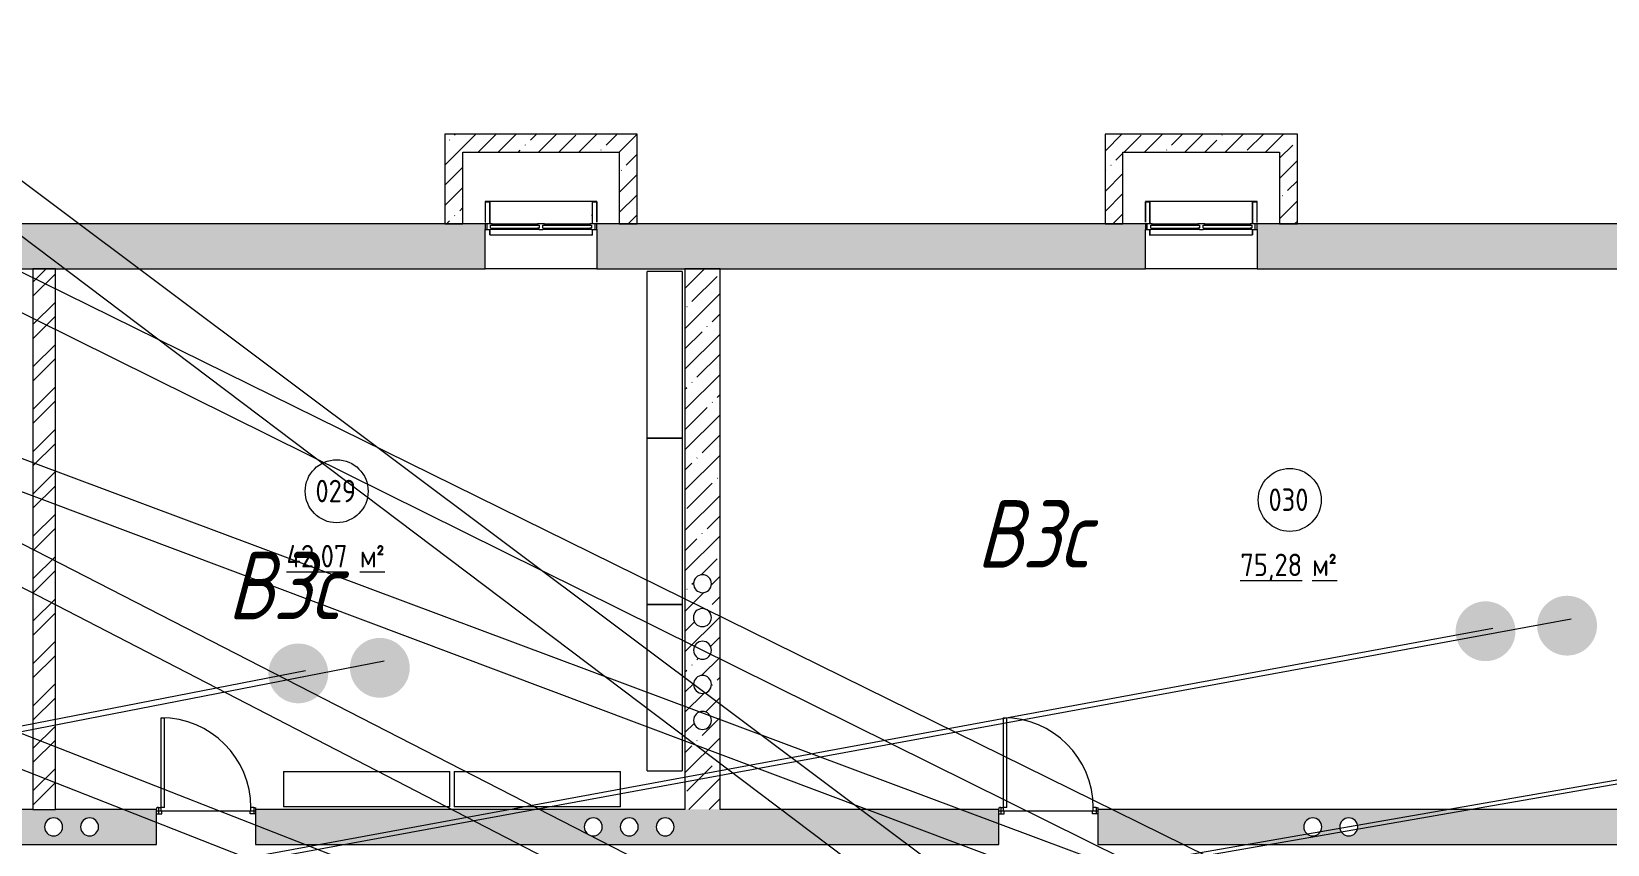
# Model space of a CAD drawing. Header units: millimetres. Extents: x -515342 to 330399, y -224905 to 507333.
# Drawn here: x -304673 to -287152, y -176269 to -167229 of the extents above; entities that cross this region are included whole.
import ezdxf

# ---------------------------------------------------------------- set-up
doc = ezdxf.new("R2010")
doc.units = ezdxf.units.MM
doc.linetypes.add('ASVP_Невидимые', pattern=[5, 3, -2])
doc.layers.get('0').update_dxf_attribs({"lineweight": 0})
for name, color, linetype, lineweight in [('_ Окна', 7, 'Continuous', 0), ('Витраж', 7, 'Continuous', 0), ('Двери', 7, 'Continuous', 0), ('Марки помещений', 7, 'Continuous', 0), ('Мебель', 7, 'Continuous', 0), ('Окна', 7, 'Continuous', 0), ('Перекрытие', 7, 'Continuous', 0), ('Стены внутренние', 7, 'Continuous', 0), ('Стены несущие', 7, 'Continuous', 0), ('Стены перегородки', 7, 'Continuous', 0), ('Стены штриховка', 7, 'Continuous', 0), ('экспертиза ДУ', 1, 'Continuous', 0), ('экспертиза категории', 1, 'Continuous', 0)]:
    doc.layers.add(name, color=color, linetype=linetype, lineweight=lineweight)
doc.styles.add('GOST Common_1', font='', dxfattribs={"width": 0.9, "height": 250})
doc.styles.add('GOST Common_2', font='', dxfattribs={"width": 0.9, "height": 250})
doc.styles.add('mytext', font='isocpeur.ttf', dxfattribs={"width": 0.8, "oblique": 14.999978})
doc.styles.get('GOST Common_1').set_extended_font_data('GOST Common')
doc.styles.get('GOST Common_2').set_extended_font_data('GOST Common')
pattern_1 = [(45, (-373662.94, -185274.45), (-224.5064, 224.5064), []), (45, (-373438.43, -185274.45), (-224.5064, 224.5064), [396.875, -79.375, 3.353, -76.022])]

# ---------------------------------------------------------------- blocks, each defined once
blk = doc.blocks.new('Окно_ПВХ_2Створки - АР_Окно_ОП_1200_h_х1300_2ст-10166593-О_АР_П_-1_-3_000_План -1 этажа')
at = {"layer": '_ Окна'}
for p, q in [((-544, 250), (-620, 250)), ((-620, 250), (-620, 190)), ((-620, 190), (-562, 190)), ((-600, 190), (-600, 250)), ((-562, 204), (-562, 236)), ((-562, 236), (-544, 236)), ((-562, 204), (-20, 204)), ((-562, 204), (-544, 204)), ((-544, 190), (-562, 190)), ((-544, 236), (-544, 250)), ((-544, 236), (-38, 236)), ((-544, 204), (-544, 190)), ((38, 250), (-38, 250)), ((-38, 250), (-38, 236)), ((-38, 236), (-20, 236)), ((-38, 204), (-38, 190)), ((-20, 204), (-38, 204)), ((-20, 190), (-38, 190)), ((-20, 236), (-20, 204)), ((-20, 190), (20, 190)), ((20, 204), (20, 236)), ((20, 236), (38, 236)), ((20, 204), (562, 204)), ((20, 204), (38, 204)), ((38, 190), (20, 190)), ((38, 236), (38, 250)), ((38, 236), (544, 236)), ((38, 204), (38, 190)), ((544, 250), (544, 236)), ((620, 250), (544, 250)), ((544, 236), (562, 236)), ((544, 204), (544, 190)), ((562, 204), (544, 204)), ((562, 190), (544, 190)), ((562, 236), (562, 204)), ((562, 190), (620, 190)), ((600, 190), (600, 250)), ((620, 190), (620, 250))]:
    blk.add_line(p, q, dxfattribs=at)
at = {"layer": 'Окна'}
for p, q in [((-544, 250), (-38, 250)), ((-38, 190), (-544, 190)), ((38, 250), (544, 250)), ((544, 190), (38, 190))]:
    blk.add_line(p, q, dxfattribs=at)
blk = doc.blocks.new('Прямоугольный импост - АР_Откос_Металлический_50х370 Серый Левый-10167312-О_АР_П_-1_-3_000_План -1 этажа')
at = {"layer": 'Витраж'}
for p, q in [((18798, 2596), (17658, 2596)), ((17658, 2226), (18798, 2226))]:
    blk.add_line(p, q, dxfattribs=at)
blk = doc.blocks.new('Прямоугольный импост - АР_Откос_Металлический_50х330 Серый Правый-V23-О_АР_П_-1_-3_000_План -1 этажа')
at = {"layer": 'Витраж'}
h = blk.add_hatch(dxfattribs=at)
h.set_pattern_fill('FP_34', color=256, style=0, pattern_type=2)
h.set_pattern_definition([(315, (-75274.9, 16114), (106.06602, 106.06602), [])])
h.paths.add_polyline_path([(-50, 330), (-49, 330), (-50, 269)])
h.paths.add_polyline_path([(-50, 209), (-49, 209), (-49, -39), (-1, -39), (0, -40), (-50, -40)])
at = {"layer": 'Витраж', "lineweight": 18}
for p, q in [((-50, 269), (-50, 330)), ((-50, 330), (-49, 330)), ((-50, -40), (-50, 209)), ((-49, 330), (-49, 269)), ((-49, 209), (-49, -39)), ((-1, -39), (-1, 190)), ((-1, 190), (0, 190)), ((0, 190), (0, -40)), ((0, -40), (-50, -40)), ((-49, -39), (-1, -39))]:
    blk.add_line(p, q, dxfattribs=at)
blk = doc.blocks.new('Прямоугольный импост - АР_Откос_Металлический_50х370 Серый Левый-V24-О_АР_П_-1_-3_000_План -1 этажа')
at = {"layer": 'Витраж'}
h = blk.add_hatch(dxfattribs=at)
h.set_pattern_fill('FP_35', color=256, style=0, pattern_type=2)
h.set_pattern_definition([(225, (74034.9, 16114), (106.06602, -106.06602), [])])
h.paths.add_polyline_path([(-49, 330), (-50, 330), (-49, 269)])
h.paths.add_polyline_path([(-50, 209), (-50, -40), (0, -40), (-1, -39), (-49, -39), (-50, 209)])
at = {"layer": 'Витраж', "lineweight": 18}
for p, q in [((-50, 330), (-50, 269)), ((-49, 330), (-50, 330)), ((-50, 209), (-50, -40)), ((-49, 269), (-49, 330)), ((-49, -39), (-49, 209)), ((0, 190), (-1, 190)), ((-1, 190), (-1, -39)), ((0, -40), (0, 190)), ((-50, -40), (0, -40)), ((-1, -39), (-49, -39))]:
    blk.add_line(p, q, dxfattribs=at)
blk = doc.blocks.new('Прямоугольный импост - АР_Откос_Металлический_50х330 Серый Правый-V25-О_АР_П_-1_-3_000_План -1 этажа')
at = {"layer": 'Витраж'}
h = blk.add_hatch(dxfattribs=at)
h.set_pattern_fill('FP_36', color=256, style=0, pattern_type=2)
h.set_pattern_definition([(315, (-82614.9, 16114), (106.06602, 106.06602), [])])
h.paths.add_polyline_path([(-50, 330), (-49, 330), (-50, 269)])
h.paths.add_polyline_path([(-50, 209), (-49, 209), (-49, -39), (-1, -39), (0, -40), (-50, -40)])
at = {"layer": 'Витраж', "lineweight": 18}
for p, q in [((-50, 269), (-50, 330)), ((-50, 330), (-49, 330)), ((-50, -40), (-50, 209)), ((-49, 330), (-49, 269)), ((-49, 209), (-49, -39)), ((-1, -39), (-1, 190)), ((-1, 190), (0, 190)), ((0, 190), (0, -40)), ((0, -40), (-50, -40)), ((-49, -39), (-1, -39))]:
    blk.add_line(p, q, dxfattribs=at)
blk = doc.blocks.new('Прямоугольный импост - АР_Откос_Металлический_50х370 Серый Левый-V26-О_АР_П_-1_-3_000_План -1 этажа')
at = {"layer": 'Витраж'}
h = blk.add_hatch(dxfattribs=at)
h.set_pattern_fill('FP_37', color=256, style=0, pattern_type=2)
h.set_pattern_definition([(225, (81374.9, 16114), (106.06602, -106.06602), [])])
h.paths.add_polyline_path([(-49, 330), (-50, 330), (-49, 269)])
h.paths.add_polyline_path([(-50, 209), (-50, -40), (0, -40), (-1, -39), (-49, -39), (-50, 209)])
at = {"layer": 'Витраж', "lineweight": 18}
for p, q in [((-50, 330), (-50, 269)), ((-49, 330), (-50, 330)), ((-50, 209), (-50, -40)), ((-49, 269), (-49, 330)), ((-49, -39), (-49, 209)), ((0, 190), (-1, 190)), ((-1, 190), (-1, -39)), ((0, -40), (0, 190)), ((-50, -40), (0, -40)), ((-1, -39), (-49, -39))]:
    blk.add_line(p, q, dxfattribs=at)
blk = doc.blocks.new('СД_Люблино_Фасады_rvt-1-О_АР_П_-1_-3_000_План -1 этажа')
at = {"layer": 'Стены внутренние'}
h = blk.add_hatch(dxfattribs=at)
h.set_pattern_fill('FP_1', color=256, style=0, pattern_type=2)
h.set_pattern_definition([(45, (0, 0), (-224.5064, 224.5064), []), (45, (224.5, 0), (-224.5064, 224.5064), [396.875, -79.375, 3.353, -76.022])])
h.paths.add_polyline_path([(101935, 15405), (101935, 15905), (82615, 15905), (82615, 15405), (101545, 15405)])
h.paths.add_polyline_path([(81375, 15405), (81375, 15905), (75275, 15905), (75275, 15405), (80820, 15405)])
h.paths.add_polyline_path([(73790, 15405), (74035, 15405), (74035, 15905), (67980, 15905), (67980, 15405), (70321, 15405)])
h.paths.add_polyline_path([(66740, 15405), (66740, 15905), (64320, 15905), (64320, 15405), (66185, 15405)])
h.paths.add_polyline_path([(63080, 15405), (63080, 15905), (59835, 15905), (59835, 15405), (62525, 15405)])
h.paths.add_polyline_path([(58595, 15405), (58595, 15905), (56295, 15905), (56295, 15405), (58178, 15405)])
h.paths.add_polyline_path([(55055, 15405), (55055, 15905), (46676, 15905), (46676, 15405), (54709, 15405)])
h.paths.add_polyline_path([(45168, 15405), (45436, 15405), (45436, 15905), (34796, 15905), (34796, 15405), (45120, 15405)])
h.paths.add_polyline_path([(33556, 15405), (33556, 15905), (27516, 15905), (27516, 15405), (33475, 15405)])
h.paths.add_polyline_path([(26142, 15405), (26276, 15405), (26276, 15905), (20376, 15905), (20376, 15405), (26087, 15405)])
h.paths.add_polyline_path([(19136, 15405), (19136, 15905), (6136, 15905), (6136, 15405), (18755, 15405)])
h.paths.add_polyline_path([(4896, 15405), (4896, 15905), (2925, 15905), (2925, 15405), (4735, 15405)])
h.paths.add_polyline_path([(1375, 15405), (1375, 15905), (-305, 15905), (-305, 15405), (935, 15405)])
for p, q in [((75275, 15405), (74035, 15405)), ((82615, 15405), (81375, 15405))]:
    blk.add_line(p, q, dxfattribs=at)
at = {"layer": 'Стены несущие'}
for p, q in [((74035, 15905), (67980, 15905)), ((74035, 15405), (74035, 15845)), ((81375, 15905), (75275, 15905)), ((75275, 15845), (75275, 15405)), ((81375, 15405), (81375, 15845)), ((101935, 15905), (82615, 15905)), ((82615, 15845), (82615, 15405)), ((67980, 15405), (74035, 15405)), ((75275, 15405), (81375, 15405)), ((82615, 15405), (88750, 15405))]:
    blk.add_line(p, q, dxfattribs=at)
at = {"layer": 'Витраж', "lineweight": 9, "rotation": 180}
for name, p in [('Прямоугольный импост - АР_Откос_Металлический_50х370 Серый Левый-V24-О_АР_П_-1_-3_000_План -1 этажа', (74035, 16114)), ('Прямоугольный импост - АР_Откос_Металлический_50х370 Серый Левый-10167312-О_АР_П_-1_-3_000_План -1 этажа', (92883, 18380)), ('Прямоугольный импост - АР_Откос_Металлический_50х370 Серый Левый-V26-О_АР_П_-1_-3_000_План -1 этажа', (81375, 16114)), ('Прямоугольный импост - АР_Откос_Металлический_50х370 Серый Левый-10167312-О_АР_П_-1_-3_000_План -1 этажа', (100223, 18380))]:
    blk.add_blockref(name, p, dxfattribs=at)
at = {"layer": 'Витраж', "lineweight": 9, "extrusion": (0, 0, -1), "rotation": 180}
for name, p in [('Прямоугольный импост - АР_Откос_Металлический_50х330 Серый Правый-V23-О_АР_П_-1_-3_000_План -1 этажа', (-75275, 16114)), ('Прямоугольный импост - АР_Откос_Металлический_50х330 Серый Правый-V25-О_АР_П_-1_-3_000_План -1 этажа', (-82615, 16114))]:
    blk.add_blockref(name, p, dxfattribs=at)
at = {"layer": 'Окна', "lineweight": 9}
for p in [(74655, 15655), (81995, 15655)]:
    blk.add_blockref('Окно_ПВХ_2Створки - АР_Окно_ОП_1200_h_х1300_2ст-10166593-О_АР_П_-1_-3_000_План -1 этажа', p, dxfattribs=at)
blk = doc.blocks.new('Дверь_Деревянная_1 полотно - АР_Дверь_Межкомнатная_1000х2000h_полотно__Г_Пр-10560728-О_АР_П_-1_-3_000_План -1 этажа')
at = {"layer": 'Двери', "lineweight": 18}
for p, q in [((-500, 215), (-500, 1215)), ((-500, 1215), (-460, 1215)), ((-460, 215), (-460, 1215)), ((-530, 215), (-500, 215)), ((-530, 215), (-530, 145)), ((-500, 175), (-500, 215)), ((-460, 215), (-500, 215)), ((530, 215), (500, 215)), ((500, 175), (500, 215)), ((530, 215), (530, 145)), ((-530, 145), (-490, 145)), ((-500, 175), (-490, 175)), ((-490, 145), (-490, 175)), ((500, 175), (490, 175)), ((490, 145), (490, 175)), ((530, 145), (490, 145))]:
    blk.add_line(p, q, dxfattribs=at)
at = {"layer": 'Двери', "linetype": 'ASVP_Невидимые', "lineweight": 18}
for p, q in [((-550, 215), (-550, 195)), ((-530, 215), (-550, 215)), ((530, 215), (550, 215)), ((550, 215), (550, 195)), ((-550, 145), (-530, 145)), ((550, 145), (530, 145))]:
    blk.add_line(p, q, dxfattribs=at)
at = {"layer": 'Двери', "lineweight": 18}
blk.add_arc((-500, 215), 1000, 0, 90, dxfattribs=at)
blk = doc.blocks.new('Shelf _1_ - 1850 x 1850 x 390mm-9691389-О_АР_П_-1_-3_000_План -1 этажа')
at = {"layer": 'Мебель'}
for p, q in [((-678, 125), (1172, 125)), ((-678, 125), (-678, -265)), ((1172, -265), (1172, 125)), ((1172, -265), (-678, -265))]:
    blk.add_line(p, q, dxfattribs=at)
blk = doc.blocks.new('ASVP_Марка_Помещение_ДваЗначения - Номер Площадь-685795-О_АР_П_-1_-3_000_План -1 этажа')
at = {"layer": 'Марки помещений'}
blk.add_circle((0, 0), 3.5, dxfattribs=at)

msp = doc.modelspace()

# ---------------------------------------------------------------- hatches: boundary and pattern name
at = {"layer": 'Стены внутренние'}
h = msp.add_hatch(dxfattribs=at)
h.set_pattern_fill('FP_1', color=256, style=0, pattern_type=2)
h.set_pattern_definition(pattern_1)
h.paths.add_polyline_path([(-298138.0295, -168569.4503), (-298138.0295, -168369.4503), (-300078.0295, -168369.4503), (-300078.0295, -168569.4503), (-299005.2139, -168569.4503)])
h = msp.add_hatch(dxfattribs=at)
h.set_pattern_fill('FP_1', color=256, style=0, pattern_type=2)
h.set_pattern_definition(pattern_1)
h.paths.add_polyline_path([(-297938.0295, -169369.4503), (-297938.0295, -168369.4503), (-298138.0295, -168369.4503), (-298137.8836, -169369.4503)])
h = msp.add_hatch(dxfattribs=at)
h.set_pattern_fill('FP_1', color=256, style=0, pattern_type=2)
h.set_pattern_definition(pattern_1)
h.paths.add_polyline_path([(-290798.0295, -168569.4503), (-290798.0295, -168369.4503), (-292738.0295, -168369.4503), (-292738.0295, -168569.4503), (-291199.241, -168569.4503)])
h = msp.add_hatch(dxfattribs=at)
h.set_pattern_fill('FP_1', color=256, style=0, pattern_type=2)
h.set_pattern_definition(pattern_1)
h.paths.add_polyline_path([(-290598.0295, -169369.4503), (-290598.0295, -168369.4503), (-290798.0295, -168369.4503), (-290798.0295, -169369.4503)])
h = msp.add_hatch(dxfattribs=at)
h.set_pattern_fill('FP_1', color=256, style=0, pattern_type=2)
h.set_pattern_definition(pattern_1)
h.paths.add_polyline_path([(-299878.0295, -169369.4503), (-299878.0295, -168569.4503), (-300078.0295, -168569.4503), (-300078.0295, -169369.4503)])
h = msp.add_hatch(dxfattribs=at)
h.set_pattern_fill('FP_1', color=256, style=0, pattern_type=2)
h.set_pattern_definition(pattern_1)
h.paths.add_polyline_path([(-292538.0295, -169369.4503), (-292538.0295, -168569.4503), (-292738.0295, -168569.4503), (-292738.0295, -169369.4503)])
h = msp.add_hatch(dxfattribs=at)
h.set_pattern_fill('FP_2', color=256, style=0, pattern_type=2)
h.set_pattern_definition([(45, (-373662.94, -185274.45), (-235.7317, 235.7317), []), (45, (-373505.78, -185274.45), (-235.7317, 235.7317), [])])
h.paths.add_polyline_path([(-304657.9357, -175879.4503), (-304407.9357, -175879.4503), (-304407.9357, -169869.4503), (-304657.9357, -169869.4503), (-304657.9357, -175259.2003)])
h = msp.add_hatch(dxfattribs=at)
h.set_pattern_fill('FP_1', color=256, style=0, pattern_type=2)
h.set_pattern_definition(pattern_1)
h.paths.add_polyline_path([(-297407.9357, -175879.4503), (-297017.9357, -175879.4503), (-297017.9357, -169869.4503), (-297407.9357, -169869.4503), (-297407.9357, -175259.2003)])
h.paths.add_polyline_path([(-297195.5709, -174987.9311), (-297230.3005, -174987.9311), (-297262.9357, -174976.0529), (-297289.5401, -174953.7291), (-297306.9049, -174923.6524), (-297312.9357, -174889.4503), (-297306.9049, -174855.2483), (-297289.5401, -174825.1716), (-297262.9357, -174802.8478), (-297230.3005, -174790.9696), (-297195.5709, -174790.9696), (-297162.9357, -174802.8478), (-297136.3312, -174825.1716), (-297118.9664, -174855.2483), (-297112.9357, -174889.4503), (-297118.9664, -174923.6524), (-297136.3312, -174953.7291), (-297162.9357, -174976.0529)])
h.paths.add_polyline_path([(-297195.5709, -174587.9311), (-297230.3005, -174587.9311), (-297262.9357, -174576.0529), (-297289.5401, -174553.7291), (-297306.9049, -174523.6524), (-297312.9357, -174489.4503), (-297306.9049, -174455.2483), (-297289.5401, -174425.1716), (-297262.9357, -174402.8478), (-297230.3005, -174390.9696), (-297195.5709, -174390.9696), (-297162.9357, -174402.8478), (-297136.3312, -174425.1716), (-297118.9664, -174455.2483), (-297112.9357, -174489.4503), (-297118.9664, -174523.6524), (-297136.3312, -174553.7291), (-297162.9357, -174576.0529)])
h.paths.add_polyline_path([(-297230.3005, -174207.9311), (-297262.9357, -174196.0529), (-297289.5401, -174173.7291), (-297306.9049, -174143.6524), (-297312.9357, -174109.4503), (-297306.9049, -174075.2483), (-297289.5401, -174045.1716), (-297262.9357, -174022.8478), (-297230.3005, -174010.9696), (-297195.5709, -174010.9696), (-297162.9357, -174022.8478), (-297136.3312, -174045.1716), (-297118.9664, -174075.2483), (-297112.9357, -174109.4503), (-297118.9664, -174143.6524), (-297136.3312, -174173.7291), (-297162.9357, -174196.0529), (-297195.5709, -174207.9311)])
h.paths.add_polyline_path([(-297231.977, -173845.4002), (-297264.6122, -173833.5219), (-297291.2166, -173811.1982), (-297308.5814, -173781.1214), (-297314.6122, -173746.9194), (-297308.5814, -173712.7174), (-297291.2166, -173682.6406), (-297264.6122, -173660.3169), (-297231.977, -173648.4386), (-297197.2474, -173648.4386), (-297164.6122, -173660.3169), (-297138.0077, -173682.6406), (-297120.6429, -173712.7174), (-297114.6122, -173746.9194), (-297120.6429, -173781.1214), (-297138.0077, -173811.1982), (-297164.6122, -173833.5219), (-297197.2474, -173845.4002)])
h.paths.add_polyline_path([(-297195.5709, -173467.9311), (-297230.3005, -173467.9311), (-297262.9357, -173456.0529), (-297289.5401, -173433.7291), (-297306.9049, -173403.6524), (-297312.9357, -173369.4503), (-297306.9049, -173335.2483), (-297289.5401, -173305.1716), (-297262.9357, -173282.8478), (-297230.3005, -173270.9696), (-297195.5709, -173270.9696), (-297162.9357, -173282.8478), (-297136.3312, -173305.1716), (-297118.9664, -173335.2483), (-297112.9357, -173369.4503), (-297118.9664, -173403.6524), (-297136.3312, -173433.7291), (-297162.9357, -173456.0529)])
h = msp.add_hatch(dxfattribs=at)
h.set_pattern_fill('FP_1', color=256, style=0, pattern_type=2)
h.set_pattern_definition(pattern_1)
h.paths.add_polyline_path([(-272227.9357, -176269.4503), (-272227.9357, -175879.4503), (-279537.9357, -175879.4503), (-279537.9357, -176269.4503), (-272985.3042, -176269.4503)])
h.paths.add_polyline_path([(-280637.9357, -176269.4503), (-280637.9357, -175879.4503), (-292817.9357, -175879.4503), (-292817.9357, -176269.4503), (-280791.2771, -176269.4503)])
h.paths.add_polyline_path([(-293917.9357, -176269.4503), (-293917.9357, -175879.4503), (-302182.9357, -175879.4503), (-302182.9357, -176269.4503), (-296403.223, -176269.4503)])
h.paths.add_polyline_path([(-303341.8656, -176269.4503), (-303282.9357, -176269.4503), (-303282.9357, -175879.4503), (-306517.9357, -175879.4503), (-306517.9357, -176269.4503), (-304209.1959, -176269.4503)])
h.paths.add_polyline_path([(-307517.9357, -176269.4503), (-307517.9357, -175879.4503), (-308652.9357, -175879.4503), (-308652.9357, -176269.4503), (-308545.8475, -176269.4503)])
h.paths.add_polyline_path([(-309752.9357, -176269.4503), (-309752.9357, -175879.4503), (-314067.9357, -175879.4503), (-314067.9357, -176269.4503), (-310280.5081, -176269.4503)])
h.paths.add_polyline_path([(-315484.4901, -176269.4503), (-315167.9357, -176269.4503), (-315167.9357, -175879.4503), (-318007.9357, -175879.4503), (-318007.9357, -176269.4503), (-317217.9357, -176269.4503)])
h.paths.add_polyline_path([(-272845.3005, -176172.9311), (-272877.9357, -176161.0529), (-272904.5401, -176138.7291), (-272921.9049, -176108.6524), (-272927.9357, -176074.4503), (-272921.9049, -176040.2483), (-272904.5401, -176010.1716), (-272877.9357, -175987.8478), (-272845.3005, -175975.9696), (-272810.5709, -175975.9696), (-272777.9357, -175987.8478), (-272751.3312, -176010.1716), (-272733.9664, -176040.2483), (-272727.9357, -176074.4503), (-272734.8252, -176110.1398), (-272751.3312, -176138.7291), (-272777.9357, -176161.0529), (-272810.5709, -176172.9311)])
h.paths.add_polyline_path([(-272410.5709, -176172.9311), (-272445.3005, -176172.9311), (-272477.9357, -176161.0529), (-272504.5401, -176138.7291), (-272521.9049, -176108.6524), (-272527.9357, -176074.4503), (-272521.9049, -176040.2483), (-272504.5401, -176010.1716), (-272477.9357, -175987.8478), (-272445.3005, -175975.9696), (-272410.5709, -175975.9696), (-272377.9357, -175987.8478), (-272351.3312, -176010.1716), (-272333.9664, -176040.2483), (-272327.9357, -176074.4503), (-272334.8252, -176110.1398), (-272351.3312, -176138.7291), (-272377.9357, -176161.0529)])
h.paths.add_polyline_path([(-276045.3005, -176172.9311), (-276077.9357, -176161.0529), (-276104.5401, -176138.7291), (-276121.9049, -176108.6524), (-276127.9357, -176074.4503), (-276121.9049, -176040.2483), (-276104.5401, -176010.1716), (-276077.9357, -175987.8478), (-276045.3005, -175975.9696), (-276010.5709, -175975.9696), (-275977.9357, -175987.8478), (-275951.3312, -176010.1716), (-275933.9664, -176040.2483), (-275927.9357, -176074.4503), (-275934.8252, -176110.1398), (-275951.3312, -176138.7291), (-275977.9357, -176161.0529), (-276010.5709, -176172.9311)])
h.paths.add_polyline_path([(-275610.5709, -176172.9311), (-275645.3005, -176172.9311), (-275677.9357, -176161.0529), (-275704.5401, -176138.7291), (-275721.9049, -176108.6524), (-275727.9357, -176074.4503), (-275721.9049, -176040.2483), (-275704.5401, -176010.1716), (-275677.9357, -175987.8478), (-275645.3005, -175975.9696), (-275610.5709, -175975.9696), (-275577.9357, -175987.8478), (-275551.3312, -176010.1716), (-275533.9664, -176040.2483), (-275527.9357, -176074.4503), (-275533.9664, -176108.6524), (-275551.3312, -176138.7291), (-275577.9357, -176161.0529), (-275587.2952, -176164.4595)])
h.paths.add_polyline_path([(-283610.5709, -176172.9311), (-283645.3005, -176172.9311), (-283677.9357, -176161.0529), (-283704.5401, -176138.7291), (-283721.9049, -176108.6524), (-283727.9357, -176074.4503), (-283721.9049, -176040.2483), (-283704.5401, -176010.1716), (-283677.9357, -175987.8478), (-283645.3005, -175975.9696), (-283610.5709, -175975.9696), (-283577.9357, -175987.8478), (-283551.3312, -176010.1716), (-283533.9664, -176040.2483), (-283527.9357, -176074.4503), (-283534.8252, -176110.1398), (-283551.3312, -176138.7291), (-283577.9357, -176161.0529)])
h.paths.add_polyline_path([(-283245.3005, -176172.9311), (-283277.9357, -176161.0529), (-283304.5401, -176138.7291), (-283321.9049, -176108.6524), (-283327.9357, -176074.4503), (-283321.9049, -176040.2483), (-283304.5401, -176010.1716), (-283277.9357, -175987.8478), (-283245.3005, -175975.9696), (-283210.5709, -175975.9696), (-283177.9357, -175987.8478), (-283151.3312, -176010.1716), (-283133.9664, -176040.2483), (-283127.9357, -176074.4503), (-283134.8252, -176110.1398), (-283151.3312, -176138.7291), (-283177.9357, -176161.0529), (-283210.5709, -176172.9311)])
h.paths.add_polyline_path([(-282810.5709, -176172.9311), (-282845.3005, -176172.9311), (-282877.9357, -176161.0529), (-282904.5401, -176138.7291), (-282921.9049, -176108.6524), (-282927.9357, -176074.4503), (-282921.9049, -176040.2483), (-282904.5401, -176010.1716), (-282877.9357, -175987.8478), (-282845.3005, -175975.9696), (-282810.5709, -175975.9696), (-282777.9357, -175987.8478), (-282751.3312, -176010.1716), (-282733.9664, -176040.2483), (-282727.9357, -176074.4503), (-282734.8252, -176110.1398), (-282751.3312, -176138.7291), (-282777.9357, -176161.0529)])
h.paths.add_polyline_path([(-290010.5709, -176172.9311), (-290045.3005, -176172.9311), (-290077.9357, -176161.0529), (-290104.5401, -176138.7291), (-290121.9049, -176108.6524), (-290127.9357, -176074.4503), (-290121.9049, -176040.2483), (-290104.5401, -176010.1716), (-290077.9357, -175987.8478), (-290045.3005, -175975.9696), (-290010.5709, -175975.9696), (-289977.9357, -175987.8478), (-289951.3312, -176010.1716), (-289933.9664, -176040.2483), (-289927.9357, -176074.4503), (-289933.9664, -176108.6524), (-289951.3312, -176138.7291), (-289977.9357, -176161.0529)])
h.paths.add_polyline_path([(-290445.3005, -176172.9311), (-290477.9357, -176161.0529), (-290504.5401, -176138.7291), (-290521.9049, -176108.6524), (-290527.9357, -176074.4503), (-290521.9049, -176040.2483), (-290504.5401, -176010.1716), (-290477.9357, -175987.8478), (-290445.3005, -175975.9696), (-290410.5709, -175975.9696), (-290377.9357, -175987.8478), (-290351.3312, -176010.1716), (-290333.9664, -176040.2483), (-290327.9357, -176074.4503), (-290333.9664, -176108.6524), (-290351.3312, -176138.7291), (-290377.9357, -176161.0529), (-290410.5709, -176172.9311)])
h.paths.add_polyline_path([(-297645.3005, -176172.9311), (-297677.9357, -176161.0529), (-297704.5401, -176138.7291), (-297721.9049, -176108.6524), (-297727.9357, -176074.4503), (-297721.9049, -176040.2483), (-297704.2185, -176009.9017), (-297677.9357, -175987.8478), (-297645.3005, -175975.9696), (-297610.5709, -175975.9696), (-297577.9357, -175987.8478), (-297551.3312, -176010.1716), (-297533.9664, -176040.2483), (-297527.9357, -176074.4503), (-297534.8252, -176110.1398), (-297551.3312, -176138.7291), (-297577.9357, -176161.0529), (-297610.5709, -176172.9311)])
h.paths.add_polyline_path([(-298445.3005, -176172.9311), (-298477.9357, -176161.0529), (-298504.5401, -176138.7291), (-298521.9049, -176108.6524), (-298527.9357, -176074.4503), (-298521.9049, -176040.2483), (-298504.5401, -176010.1716), (-298477.9357, -175987.8478), (-298445.3005, -175975.9696), (-298410.5709, -175975.9696), (-298377.9357, -175987.8478), (-298351.3312, -176010.1716), (-298333.9664, -176040.2483), (-298327.9357, -176074.4503), (-298334.8252, -176110.1398), (-298351.3312, -176138.7291), (-298377.9357, -176161.0529), (-298410.5709, -176172.9311)])
h.paths.add_polyline_path([(-298010.5709, -176172.9311), (-298045.3005, -176172.9311), (-298077.9357, -176161.0529), (-298104.5401, -176138.7291), (-298121.9049, -176108.6524), (-298127.9357, -176074.4503), (-298121.9049, -176040.2483), (-298104.5401, -176010.1716), (-298077.9357, -175987.8478), (-298045.3005, -175975.9696), (-298010.5709, -175975.9696), (-297977.9357, -175987.8478), (-297951.3312, -176010.1716), (-297933.9664, -176040.2483), (-297927.9357, -176074.4503), (-297934.8252, -176110.1398), (-297951.3312, -176138.7291), (-297977.9357, -176161.0529)])
h.paths.add_polyline_path([(-304410.5709, -176172.9311), (-304445.3005, -176172.9311), (-304477.9357, -176161.0529), (-304504.5401, -176138.7291), (-304521.9049, -176108.6524), (-304527.9357, -176074.4503), (-304521.9049, -176040.2483), (-304504.5401, -176010.1716), (-304477.9357, -175987.8478), (-304445.3005, -175975.9696), (-304410.5709, -175975.9696), (-304377.9357, -175987.8478), (-304351.3312, -176010.1716), (-304333.9664, -176040.2483), (-304327.9357, -176074.4503), (-304334.8252, -176110.1398), (-304351.3312, -176138.7291), (-304377.9357, -176161.0529)])
h.paths.add_polyline_path([(-304045.3005, -176172.9311), (-304077.9357, -176161.0529), (-304104.5401, -176138.7291), (-304121.9049, -176108.6524), (-304127.9357, -176074.4503), (-304121.9049, -176040.2483), (-304104.5401, -176010.1716), (-304077.9357, -175987.8478), (-304045.3005, -175975.9696), (-304010.5709, -175975.9696), (-303977.9357, -175987.8478), (-303951.3312, -176010.1716), (-303933.9664, -176040.2483), (-303927.9357, -176074.4503), (-303933.9664, -176108.6524), (-303951.3312, -176138.7291), (-303977.9357, -176161.0529), (-304010.5709, -176172.9311)])
h.paths.add_polyline_path([(-305645.3005, -176172.9311), (-305677.9357, -176161.0529), (-305704.5401, -176138.7291), (-305721.9049, -176108.6524), (-305727.9357, -176074.4503), (-305721.9049, -176040.2483), (-305704.5401, -176010.1716), (-305677.9357, -175987.8478), (-305645.3005, -175975.9696), (-305610.5709, -175975.9696), (-305577.9357, -175987.8478), (-305551.3312, -176010.1716), (-305533.9664, -176040.2483), (-305527.9357, -176074.4503), (-305533.9664, -176108.6524), (-305551.3312, -176138.7291), (-305577.9357, -176161.0529), (-305610.5709, -176172.9311)])
h.paths.add_polyline_path([(-306045.3005, -176172.9311), (-306077.9357, -176161.0529), (-306104.5401, -176138.7291), (-306121.9049, -176108.6524), (-306127.9357, -176074.4503), (-306121.9049, -176040.2483), (-306104.5401, -176010.1716), (-306077.9357, -175987.8478), (-306045.3005, -175975.9696), (-306010.5709, -175975.9696), (-305977.9357, -175987.8478), (-305951.3312, -176010.1716), (-305933.9664, -176040.2483), (-305927.9357, -176074.4503), (-305933.9664, -176108.6524), (-305951.3312, -176138.7291), (-305977.9357, -176161.0529), (-306010.5709, -176172.9311)])
at = {"layer": 'экспертиза ДУ', "lineweight": 0}
h = msp.add_hatch(color=5, dxfattribs=at)
edge = h.paths.add_edge_path()
edge.add_arc((-288507.0754, -173898.1715), 332.544, 0, 360)
h = msp.add_hatch(color=30, dxfattribs=at)
edge = h.paths.add_edge_path()
edge.add_arc((-287600.6545, -173836.2134), 332.544, 0, 360)
h = msp.add_hatch(color=30, dxfattribs=at)
edge = h.paths.add_edge_path()
edge.add_arc((-300800.1603, -174304.8347), 332.544, 0, 360)
h = msp.add_hatch(color=5, dxfattribs=at)
edge = h.paths.add_edge_path()
edge.add_arc((-301706.5812, -174366.7929), 332.544, 0, 360)

# ---------------------------------------------------------------- linework, layer by layer
at = {"layer": 'Перекрытие'}
for p, q in [((-302182.9357, -175899.4503), (-303282.9357, -175899.4503)), ((-292817.9357, -175899.4503), (-293917.9357, -175899.4503))]:
    msp.add_line(p, q, dxfattribs=at)
at = {"layer": 'Стены несущие'}
for p, q in [((-297938.0295, -168369.4503), (-300078.0295, -168369.4503)), ((-300078.0295, -168369.4503), (-300078.0295, -169369.4503)), ((-297938.0295, -169369.4503), (-297938.0295, -168369.4503)), ((-290598.0295, -168369.4503), (-292738.0295, -168369.4503)), ((-292738.0295, -168369.4503), (-292738.0295, -169369.4503)), ((-290598.0295, -169369.4503), (-290598.0295, -168369.4503)), ((-299878.0295, -168569.4503), (-298138.0295, -168569.4503)), ((-299878.0295, -169369.4503), (-299878.0295, -168569.4503)), ((-298138.0295, -168569.4503), (-298138.0295, -169369.4503)), ((-292538.0295, -168569.4503), (-290798.0295, -168569.4503)), ((-292538.0295, -169369.4503), (-292538.0295, -168569.4503)), ((-290798.0295, -168569.4503), (-290798.0295, -169369.4503)), ((-300078.0295, -169369.4503), (-299878.0295, -169369.4503)), ((-298138.0295, -169369.4503), (-297938.0295, -169369.4503)), ((-292738.0295, -169369.4503), (-292538.0295, -169369.4503)), ((-290798.0295, -169369.4503), (-290598.0295, -169369.4503)), ((-297017.9357, -169869.4503), (-297407.9357, -169869.4503)), ((-297407.9357, -169869.4503), (-297407.9357, -175879.4503)), ((-297017.9357, -175879.4503), (-297017.9357, -169869.4503)), ((-304657.9357, -175879.4503), (-306517.9357, -175879.4503)), ((-303282.9357, -175879.4503), (-304407.9357, -175879.4503)), ((-303282.9357, -176269.4503), (-303282.9357, -175879.4503)), ((-297407.9357, -175879.4503), (-302182.9357, -175879.4503)), ((-302182.9357, -175879.4503), (-302182.9357, -176269.4503)), ((-293917.9357, -175879.4503), (-297017.9357, -175879.4503)), ((-293917.9357, -176269.4503), (-293917.9357, -175879.4503)), ((-284492.9357, -175879.4503), (-292817.9357, -175879.4503)), ((-292817.9357, -175879.4503), (-292817.9357, -176269.4503)), ((-306517.9357, -176269.4503), (-303282.9357, -176269.4503)), ((-302182.9357, -176269.4503), (-293917.9357, -176269.4503)), ((-292817.9357, -176269.4503), (-280637.9357, -176269.4503))]:
    msp.add_line(p, q, dxfattribs=at)
for centre, start, end in [((-297212.9357, -173369.4503), 0, 180), ((-297212.9357, -173369.4503), 180, 0), ((-297214.6122, -173746.9194), 0, 180), ((-297214.6122, -173746.9194), 180, 0), ((-297212.9357, -174109.4503), 0, 180), ((-297212.9357, -174109.4503), 180, 0), ((-297212.9357, -174489.4503), 0, 180), ((-297212.9357, -174489.4503), 180, 0), ((-297212.9357, -174889.4503), 0, 180), ((-297212.9357, -174889.4503), 180, 0), ((-304427.9357, -176074.4503), 0, 180), ((-304427.9357, -176074.4503), 180, 0), ((-304027.9357, -176074.4503), 0, 180), ((-304027.9357, -176074.4503), 180, 0), ((-298427.9357, -176074.4503), 0, 180), ((-298427.9357, -176074.4503), 180, 0), ((-298027.9357, -176074.4503), 0, 180), ((-298027.9357, -176074.4503), 180, 0), ((-297627.9357, -176074.4503), 0, 180), ((-297627.9357, -176074.4503), 180, 0), ((-290427.9357, -176074.4503), 0, 180), ((-290427.9357, -176074.4503), 180, 0), ((-290027.9357, -176074.4503), 0, 180), ((-290027.9357, -176074.4503), 180, 0)]:
    msp.add_arc(centre, 100, start, end, dxfattribs=at)
at = {"layer": 'Стены перегородки'}
for p, q in [((-304407.9357, -169869.4503), (-304657.9357, -169869.4503)), ((-304657.9357, -169869.4503), (-304657.9357, -175879.4503)), ((-304407.9357, -175879.4503), (-304407.9357, -169869.4503))]:
    msp.add_line(p, q, dxfattribs=at)
at = {"layer": 'Стены штриховка'}
msp.add_line((-304657.9357, -175879.4503), (-304407.9357, -175879.4503), dxfattribs=at)
at = {"layer": 'экспертиза ДУ'}
for points in [[(-293894.6209, -177727.2942), (-416102.3658, -85462.434), (-293061.9953, -177671.4386)], [(-285871.6546, -183175.6637), (-451869.8267, -97460.6135), (-284997.8289, -183073.596)], [(-287553.6618, -173763.0558), (-488305.5791, -210666.1805)], [(-488305.5791, -210666.1805), (-288427.4875, -173865.1235)], [(-277912.7212, -174005.5058), (-488305.5791, -210666.1805)], [(-488305.5791, -210666.1805), (-278786.547, -174107.5735)], [(-300753.1676, -174231.6771), (-488305.5791, -210666.1805)], [(-488305.5791, -210666.1805), (-301626.9933, -174333.7448)]]:
    msp.add_lwpolyline(points, dxfattribs=at)
at = {"layer": 'экспертиза ДУ', "elevation": 0}
for points in [[(-278744.9576, -183262.5355), (-451869.8267, -97460.6135), (-277871.1319, -183160.4678)], [(-484408.3576, -104842.0369), (-282653.9914, -184129.4673)], [(-281780.1656, -184027.3996), (-484408.3576, -104842.0369)], [(-484408.3576, -104842.0369), (-274887.6548, -183580.3606)], [(-274013.829, -183478.2929), (-484408.3576, -104842.0369)]]:
    msp.add_lwpolyline(points, dxfattribs=at)

# ---------------------------------------------------------------- block references
msp.add_blockref('СД_Люблино_Фасады_rvt-1-О_АР_П_-1_-3_000_План -1 этажа', (-373662.9357, -185274.4503))
at = {"layer": 'Двери'}
for p in [(-302732.9357, -176074.4503), (-293367.9357, -176074.4503)]:
    msp.add_blockref('Дверь_Деревянная_1 полотно - АР_Дверь_Межкомнатная_1000х2000h_полотно__Г_Пр-10560728-О_АР_П_-1_-3_000_План -1 этажа', p, dxfattribs=at)
at = {"layer": 'Марки помещений', "xscale": 99.99999999999993, "yscale": 99.99999999999993, "zscale": 99.99999999999993}
for p in [(-301280.1729, -172341.8005), (-290684.485, -172438.3781)]:
    msp.add_blockref('ASVP_Марка_Помещение_ДваЗначения - Номер Площадь-685795-О_АР_П_-1_-3_000_План -1 этажа', p, dxfattribs=at)
at = {"layer": 'Мебель'}
for p, rotation in [((-297703.0439, -171071.5041), 90), ((-297703.0439, -172921.5041), 90), ((-297703.0439, -174771.5041), 90), ((-300700.8819, -175724.5586), 180), ((-298800.8819, -175724.5586), 180)]:
    msp.add_blockref('Shelf _1_ - 1850 x 1850 x 390mm-9691389-О_АР_П_-1_-3_000_План -1 этажа', p, dxfattribs=dict(at, rotation=rotation))

# ---------------------------------------------------------------- texts
at = {"layer": 'Марки помещений', "char_height": 250, "attachment_point": 1}
for s, insert, width, style in [('029', (-301516.4302, -172214.0754), 584.430187, 'GOST Common_1'), ('030', (-290920.7422, -172310.6531), 584.430187, 'GOST Common_1'), ('\\L42,07 ', (-301838.6164, -172938.6059), 988.480687, 'GOST Common_1'), ('\\L\\fGOST Common|b0|i0|c204|p34|;\\W.9;\\Lм', (-301023.0383, -172938.6059), 216.455625, 'GOST Common_1'), ('\\L\\fGOST Common|b0|i0|c238|p34|;\\W.9;\\L²', (-300844.4445, -172938.6059), 165.949312, 'GOST Common_2'), ('\\L75,28 ', (-291233.9284, -173035.1836), 966.835125, 'GOST Common_1'), ('\\L\\fGOST Common|b0|i0|c204|p34|;\\W.9;\\Lм', (-290436.2097, -173035.1836), 216.455625, 'GOST Common_1'), ('\\L\\fGOST Common|b0|i0|c238|p34|;\\W.9;\\L²', (-290257.6159, -173035.1836), 165.949312, 'GOST Common_2')]:
    msp.add_mtext(s, dxfattribs=dict(at, insert=insert, width=width, style=style))
at = {"layer": 'экспертиза категории', "lineweight": 50, "char_height": 750, "attachment_point": 1, "style": 'mytext'}
for insert in [(-294164.3626, -172440.6893), (-302492.7223, -173014.9842)]:
    msp.add_mtext_dynamic_manual_height_columns('В3с', width=2459.427233, gutter_width=17359.7713, heights=[0], dxfattribs=dict(at, insert=insert))

doc.saveas('drawing.dxf')
